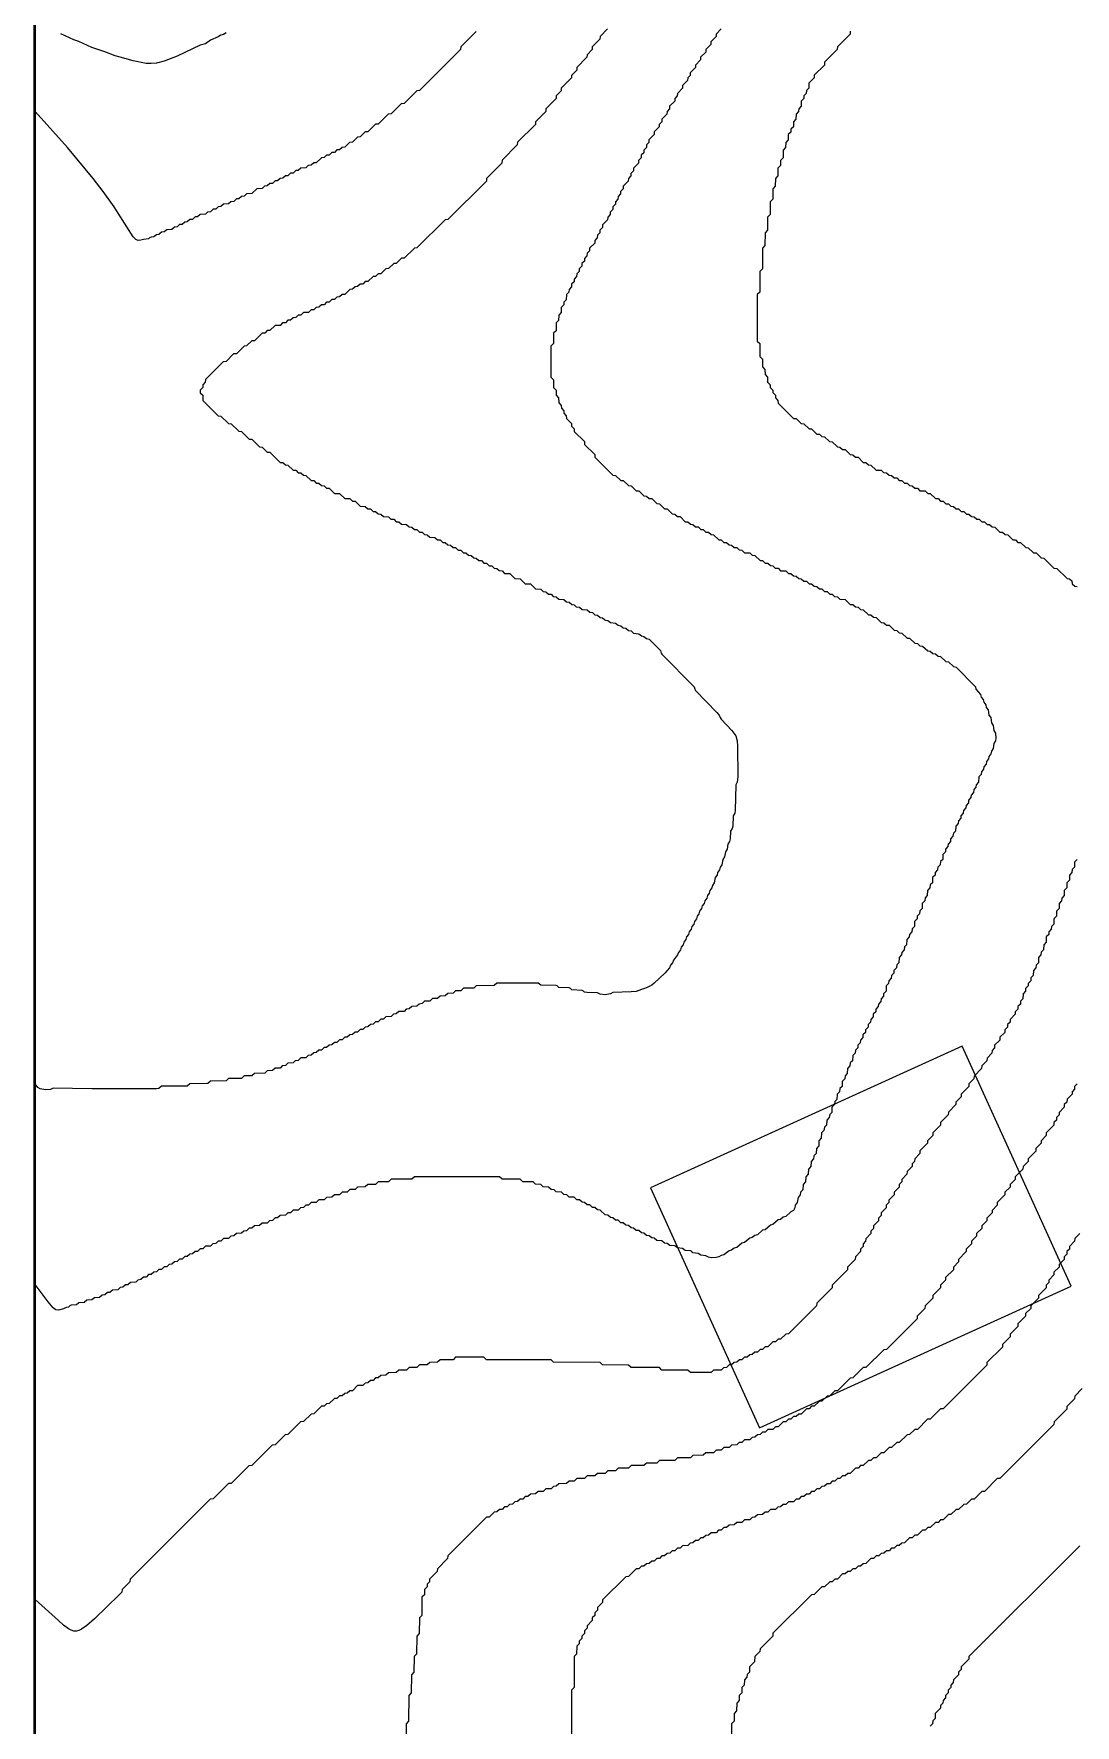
# Model space of a CAD drawing. Header units: millimetres. Extents: x 0 to 1200, y 0 to 1080.
# Drawn here: x 0 to 201.8, y 390.5 to 718.3 of the extents above; entities that cross this region are included whole.
import ezdxf

# ---------------------------------------------------------------- set-up
doc = ezdxf.new("R2010")
doc.units = ezdxf.units.MM
for name, color, linetype in [('BLDG_BOX_RASTER', 1, 'Continuous'), ('BLDG_FOOTPRINT_RASTER', 12, 'Continuous'), ('CONTOUR_44', 5, 'Continuous'), ('CONTOUR_45', 5, 'Continuous'), ('CONTOUR_46', 150, 'Continuous'), ('CONTOUR_47', 150, 'Continuous'), ('CONTOUR_48', 130, 'Continuous'), ('CONTOUR_49', 90, 'Continuous'), ('CONTOUR_50', 90, 'Continuous'), ('CONTOUR_51', 3, 'Continuous'), ('CONTOUR_52', 60, 'Continuous'), ('CONTOUR_53', 50, 'Continuous'), ('CONTOUR_54', 40, 'Continuous'), ('CONTOUR_55', 40, 'Continuous'), ('MODEL_BOUNDARY', 7, 'Continuous')]:
    doc.layers.add(name, color=color, linetype=linetype)

msp = doc.modelspace()

# ---------------------------------------------------------------- linework, layer by layer
at = {"layer": 'BLDG_BOX_RASTER'}
msp.add_polyline3d([(179.91, 522.1, 101.55), (119.5, 494.64, 99.78), (140.67, 448.07, 103.87), (201.08, 475.53, 106.49), (179.91, 522.1, 101.55)], close=True, dxfattribs=at)
at = {"layer": 'BLDG_FOOTPRINT_RASTER'}
msp.add_polyline3d([(140.67, 448.07, 103.87), (201.08, 475.53, 106.49), (179.91, 522.1, 101.55), (119.5, 494.64, 99.78), (140.67, 448.07, 103.87)], close=True, dxfattribs=at)
at = {"layer": 'CONTOUR_44'}
msp.add_polyline3d([(0.25, 0.25, 88), (1199.75, 0.25, 88), (1199.75, 1079.75, 88), (0.25, 1079.75, 88), (0.25, 0.25, 88)], close=True, dxfattribs=at)
at = {"layer": 'CONTOUR_45'}
msp.add_polyline3d([(0.25, 0.25, 90), (1199.75, 0.25, 90), (1199.75, 1079.75, 90), (0.25, 1079.75, 90), (0.25, 0.25, 90)], close=True, dxfattribs=at)
at = {"layer": 'CONTOUR_46'}
msp.add_polyline3d([(0.25, 915.77, 92), (0.25, 0.25, 92), (0.25, 0.25, 92), (1199.75, 0.25, 92)], dxfattribs=at)
at = {"layer": 'CONTOUR_47'}
for points in [[(0.25, 720.72, 94), (0.25, 0.25, 94), (0.25, 0.25, 94), (1199.75, 0.25, 94)], [(37.25, 718.5, 94), (36.75, 718.19, 94), (36.25, 718.03, 94), (35.75, 717.72, 94), (34.25, 717.06, 94), (33.25, 716.38, 94), (32.25, 716.09, 94), (27.75, 713.99, 94), (25.25, 713, 94), (23.75, 712.63, 94), (22.75, 712.55, 94), (21.75, 712.57, 94), (19.25, 713.03, 94), (16.75, 713.78, 94), (15.75, 714, 94), (13.75, 714.78, 94), (11.25, 715.63, 94), (8.75, 716.78, 94), (7.75, 717.13, 94), (5.25, 718.31, 94)]]:
    msp.add_polyline3d(points, dxfattribs=at)
at = {"layer": 'CONTOUR_48'}
msp.add_polyline3d([(85.71, 718.75, 96), (82.75, 715.78, 96), (82.71, 715.25, 96), (74.75, 707.3, 96), (74.21, 707.25, 96), (71.75, 704.8, 96), (71.21, 704.75, 96), (69.25, 702.8, 96), (68.71, 702.75, 96), (66.75, 700.8, 96), (66.25, 700.78, 96), (64.75, 699.31, 96), (64.25, 699.28, 96), (63.25, 698.31, 96), (62.75, 698.28, 96), (61.75, 697.31, 96), (61.2, 697.25, 96), (60.25, 696.31, 96), (59.75, 696.29, 96), (59.25, 695.8, 96), (58.75, 695.78, 96), (58.25, 695.3, 96), (57.75, 695.28, 96), (57.25, 694.8, 96), (56.75, 694.78, 96), (56.25, 694.3, 96), (55.75, 694.28, 96), (54.75, 693.31, 96), (54.25, 693.29, 96), (53.75, 692.81, 96), (53.19, 692.75, 96), (52.75, 692.31, 96), (51.75, 692.28, 96), (51.25, 691.8, 96), (50.75, 691.78, 96), (50.25, 691.3, 96), (49.75, 691.28, 96), (49.25, 690.8, 96), (48.75, 690.78, 96), (48.25, 690.3, 96), (47.75, 690.28, 96), (47.25, 689.8, 96), (46.75, 689.78, 96), (46.25, 689.31, 96), (45.75, 689.28, 96), (45.25, 688.81, 96), (44.69, 688.75, 96), (44.25, 688.31, 96), (43.25, 688.28, 96), (42.25, 687.32, 96), (41.25, 687.28, 96), (40.75, 686.81, 96), (40.25, 686.79, 96), (39.75, 686.31, 96), (39.25, 686.29, 96), (38.75, 685.81, 96), (38.18, 685.75, 96), (37.75, 685.32, 96), (36.75, 685.29, 96), (36.25, 684.81, 96), (35.75, 684.79, 96), (35.25, 684.32, 96), (34.75, 684.29, 96), (34.25, 683.82, 96), (33.67, 683.75, 96), (33.25, 683.33, 96), (32.25, 683.29, 96), (31.75, 682.83, 96), (31.25, 682.8, 96), (30.75, 682.33, 96), (30.25, 682.3, 96), (29.75, 681.84, 96), (29.25, 681.81, 96), (28.75, 681.35, 96), (28.25, 681.31, 96), (27.75, 680.86, 96), (27.25, 680.82, 96), (26.75, 680.38, 96), (25.75, 680.32, 96), (25.25, 679.89, 96), (24.75, 679.84, 96), (24.25, 679.42, 96), (23.75, 679.36, 96), (23.25, 678.97, 96), (22.75, 678.9, 96), (22.44, 678.75, 96), (22.25, 678.56, 96), (21.25, 678.46, 96), (20.75, 678.29, 96), (20.25, 678.26, 96), (19.75, 678.42, 96), (19.25, 678.93, 96), (15.56, 684.75, 96), (13.44, 687.75, 96), (11.53, 690.25, 96), (6.55, 696.25, 96), (0.25, 703.27, 96), (0.25, 0.25, 96)], dxfattribs=at)
at = {"layer": 'CONTOUR_49'}
msp.add_polyline3d([(111.22, 719.25, 98), (109.75, 717.77, 98), (109.72, 717.25, 98), (108.23, 715.75, 98), (108.22, 715.25, 98), (107.23, 714.25, 98), (107.21, 713.75, 98), (105.25, 711.78, 98), (105.22, 711.25, 98), (104.23, 710.25, 98), (104.21, 709.75, 98), (102.23, 707.75, 98), (102.22, 707.25, 98), (101.23, 706.25, 98), (101.21, 705.75, 98), (99.25, 703.78, 98), (99.21, 703.25, 98), (97.23, 701.25, 98), (97.21, 700.75, 98), (93.75, 697.28, 98), (93.71, 696.75, 98), (90.75, 693.78, 98), (90.71, 693.25, 98), (87.75, 690.28, 98), (87.71, 689.75, 98), (80.25, 682.29, 98), (79.72, 682.25, 98), (74.25, 676.8, 98), (73.75, 676.78, 98), (71.75, 674.8, 98), (71.25, 674.78, 98), (70.25, 673.8, 98), (69.75, 673.78, 98), (68.75, 672.8, 98), (68.21, 672.75, 98), (67.25, 671.8, 98), (66.75, 671.78, 98), (66.25, 671.29, 98), (65.75, 671.28, 98), (64.75, 670.3, 98), (64.25, 670.28, 98), (63.75, 669.79, 98), (63.25, 669.78, 98), (62.75, 669.29, 98), (62.25, 669.28, 98), (61.75, 668.79, 98), (61.25, 668.77, 98), (60.25, 667.8, 98), (59.75, 667.78, 98), (59.25, 667.29, 98), (58.75, 667.28, 98), (58.25, 666.79, 98), (57.75, 666.78, 98), (57.25, 666.29, 98), (56.75, 666.28, 98), (56.25, 665.79, 98), (55.75, 665.78, 98), (55.25, 665.29, 98), (54.75, 665.28, 98), (54.25, 664.79, 98), (53.75, 664.78, 98), (53.25, 664.29, 98), (52.25, 664.27, 98), (51.75, 663.79, 98), (51.25, 663.77, 98), (50.75, 663.29, 98), (50.25, 663.27, 98), (49.75, 662.79, 98), (49.25, 662.77, 98), (48.75, 662.29, 98), (48.21, 662.25, 98), (47.75, 661.79, 98), (46.75, 661.77, 98), (45.75, 660.79, 98), (45.25, 660.77, 98), (44.75, 660.28, 98), (44.25, 660.27, 98), (42.75, 658.79, 98), (42.25, 658.77, 98), (41.25, 657.79, 98), (40.75, 657.77, 98), (39.25, 656.29, 98), (38.72, 656.25, 98), (37.25, 654.79, 98), (36.73, 654.75, 98), (33.25, 651.27, 98), (33.23, 650.75, 98), (32.74, 650.25, 98), (32.73, 649.75, 98), (32.24, 649.25, 98), (32.25, 648.73, 98), (32.73, 648.25, 98), (32.75, 647.23, 98), (35.75, 644.23, 98), (36.25, 644.21, 98), (37.72, 642.75, 98), (38.25, 642.71, 98), (39.72, 641.25, 98), (40.25, 641.21, 98), (41.72, 639.75, 98), (42.25, 639.71, 98), (43.75, 638.23, 98), (44.25, 638.21, 98), (45.25, 637.23, 98), (45.75, 637.21, 98), (47.75, 635.23, 98), (48.25, 635.21, 98), (48.75, 634.73, 98), (49.25, 634.71, 98), (50.25, 633.73, 98), (50.75, 633.71, 98), (51.25, 633.23, 98), (51.75, 633.21, 98), (52.25, 632.73, 98), (52.75, 632.71, 98), (53.75, 631.73, 98), (54.25, 631.71, 98), (54.75, 631.23, 98), (55.25, 631.21, 98), (55.75, 630.73, 98), (56.25, 630.71, 98), (56.75, 630.22, 98), (57.25, 630.21, 98), (58.25, 629.23, 98), (59.25, 629.2, 98), (60.25, 628.23, 98), (61.25, 628.21, 98), (61.75, 627.72, 98), (62.25, 627.71, 98), (63.25, 626.73, 98), (64.25, 626.71, 98), (64.71, 626.25, 98), (65.25, 626.21, 98), (65.75, 625.72, 98), (66.25, 625.71, 98), (66.75, 625.23, 98), (67.25, 625.21, 98), (67.75, 624.73, 98), (68.75, 624.7, 98), (69.2, 624.25, 98), (69.75, 624.21, 98), (70.25, 623.72, 98), (70.75, 623.71, 98), (71.25, 623.23, 98), (72.25, 623.2, 98), (72.75, 622.72, 98), (73.25, 622.7, 98), (73.75, 622.22, 98), (74.25, 622.2, 98), (74.75, 621.72, 98), (75.25, 621.7, 98), (75.7, 621.25, 98), (76.25, 621.2, 98), (76.75, 620.72, 98), (77.75, 620.7, 98), (78.25, 620.22, 98), (78.75, 620.2, 98), (79.25, 619.72, 98), (79.75, 619.7, 98), (80.25, 619.22, 98), (80.75, 619.2, 98), (81.25, 618.72, 98), (81.75, 618.7, 98), (82.25, 618.22, 98), (82.75, 618.2, 98), (83.25, 617.72, 98), (83.75, 617.7, 98), (84.25, 617.22, 98), (84.75, 617.19, 98), (85.25, 616.71, 98), (85.75, 616.69, 98), (86.25, 616.21, 98), (86.75, 616.19, 98), (87.25, 615.71, 98), (87.75, 615.69, 98), (88.25, 615.21, 98), (88.75, 615.19, 98), (89.25, 614.71, 98), (89.75, 614.69, 98), (90.19, 614.25, 98), (90.75, 614.19, 98), (91.25, 613.71, 98), (92.25, 613.67, 98), (93.25, 612.71, 98), (94.25, 612.66, 98), (95.25, 611.71, 98), (96.25, 611.66, 98), (97.25, 610.71, 98), (98.25, 610.66, 98), (98.75, 610.2, 98), (99.25, 610.16, 98), (99.75, 609.7, 98), (100.25, 609.66, 98), (100.66, 609.25, 98), (101.25, 609.16, 98), (101.75, 608.7, 98), (102.75, 608.64, 98), (103.25, 608.18, 98), (103.75, 608.14, 98), (104.25, 607.68, 98), (104.75, 607.64, 98), (105.14, 607.25, 98), (105.75, 607.14, 98), (106.25, 606.69, 98), (107.25, 606.62, 98), (107.75, 606.17, 98), (108.25, 606.12, 98), (108.75, 605.67, 98), (109.25, 605.62, 98), (109.75, 605.17, 98), (110.25, 605.11, 98), (110.61, 604.75, 98), (110.75, 604.67, 98), (111.25, 604.61, 98), (111.75, 604.17, 98), (112.75, 604.08, 98), (113.25, 603.65, 98), (113.75, 603.58, 98), (114.25, 603.14, 98), (114.75, 603.08, 98), (115.25, 602.64, 98), (115.75, 602.57, 98), (116.25, 602.14, 98), (117.25, 602.02, 98), (117.75, 601.61, 98), (118.25, 601.51, 98), (118.75, 601.09, 98), (119.25, 600.97, 98), (121.49, 598.75, 98), (121.61, 598.25, 98), (121.75, 598.07, 98), (127.96, 591.75, 98), (128.09, 591.25, 98), (128.25, 591.04, 98), (132.41, 586.75, 98), (132.85, 586.25, 98), (133.02, 585.75, 98), (133.25, 585.44, 98), (135.27, 583.25, 98), (136.05, 582.25, 98), (136.32, 581.25, 98), (136.4, 580.25, 98), (136.47, 574.25, 98), (136.32, 573.25, 98), (136.06, 572.75, 98), (135.95, 567.75, 98), (135.84, 567.25, 98), (135.56, 566.75, 98), (135.46, 564.75, 98), (135.35, 564.25, 98), (135.06, 563.75, 98), (134.96, 562.25, 98), (134.84, 561.75, 98), (134.54, 561.25, 98), (134.36, 560.25, 98), (134.05, 559.75, 98), (133.87, 558.75, 98), (133.55, 558.25, 98), (133.36, 557.25, 98), (133.03, 556.75, 98), (132.9, 556.25, 98), (132.54, 555.75, 98), (132.42, 555.25, 98), (132.06, 554.75, 98), (131.88, 553.75, 98), (131.53, 553.25, 98), (131.4, 552.75, 98), (131.04, 552.25, 98), (130.91, 551.75, 98), (130.54, 551.25, 98), (130.41, 550.75, 98), (130.04, 550.25, 98), (129.92, 549.75, 98), (129.54, 549.25, 98), (129.41, 548.75, 98), (129.04, 548.25, 98), (128.91, 547.75, 98), (128.54, 547.25, 98), (128.41, 546.75, 98), (128.04, 546.25, 98), (127.9, 545.75, 98), (127.53, 545.25, 98), (127.39, 544.75, 98), (127.03, 544.25, 98), (126.88, 543.75, 98), (126.52, 543.25, 98), (126.37, 542.75, 98), (126.01, 542.25, 98), (125.85, 541.75, 98), (125.49, 541.25, 98), (125.33, 540.75, 98), (124.97, 540.25, 98), (124.77, 539.75, 98), (123.97, 538.75, 98), (123.78, 538.25, 98), (123.42, 537.75, 98), (123.19, 537.25, 98), (122.27, 536.25, 98), (120.25, 534.31, 98), (119.75, 533.9, 98), (118.75, 533.37, 98), (117.75, 533.08, 98), (116.75, 532.69, 98), (115.75, 532.58, 98), (112.25, 532.45, 98), (111.75, 532.19, 98), (110.75, 532.05, 98), (109.75, 532.17, 98), (109.25, 532.43, 98), (107.25, 532.48, 98), (106.75, 532.56, 98), (106.56, 532.75, 98), (106.25, 532.89, 98), (104.25, 533, 98), (104, 533.25, 98), (103.75, 533.36, 98), (101.75, 533.45, 98), (101.45, 533.75, 98), (101.25, 533.84, 98), (98.25, 533.91, 98), (97.75, 534.32, 98), (89.75, 534.3, 98), (89.25, 533.85, 98), (85.75, 533.79, 98), (85.25, 533.34, 98), (83.25, 533.29, 98), (82.75, 532.83, 98), (81.75, 532.79, 98), (81.25, 532.33, 98), (80.25, 532.29, 98), (79.75, 531.83, 98), (78.75, 531.79, 98), (78.25, 531.33, 98), (77.25, 531.29, 98), (76.75, 530.82, 98), (75.75, 530.79, 98), (75.25, 530.32, 98), (74.67, 530.25, 98), (74.25, 529.83, 98), (73.25, 529.79, 98), (72.75, 529.32, 98), (72.18, 529.25, 98), (71.75, 528.82, 98), (70.75, 528.79, 98), (70.25, 528.32, 98), (69.68, 528.25, 98), (69.25, 527.82, 98), (68.25, 527.79, 98), (67.75, 527.31, 98), (67.25, 527.29, 98), (66.75, 526.81, 98), (66.25, 526.79, 98), (65.75, 526.32, 98), (65.25, 526.29, 98), (64.75, 525.82, 98), (64.25, 525.79, 98), (63.75, 525.32, 98), (63.25, 525.29, 98), (62.75, 524.82, 98), (62.25, 524.79, 98), (61.75, 524.32, 98), (61.25, 524.29, 98), (60.75, 523.82, 98), (60.25, 523.79, 98), (59.75, 523.32, 98), (59.25, 523.29, 98), (58.75, 522.82, 98), (58.25, 522.79, 98), (57.75, 522.32, 98), (57.25, 522.29, 98), (56.75, 521.82, 98), (56.25, 521.8, 98), (55.75, 521.32, 98), (55.25, 521.3, 98), (54.75, 520.83, 98), (54.25, 520.8, 98), (53.75, 520.33, 98), (53.16, 520.25, 98), (52.75, 519.84, 98), (51.75, 519.79, 98), (51.25, 519.33, 98), (50.66, 519.25, 98), (50.25, 518.84, 98), (49.25, 518.79, 98), (48.75, 518.33, 98), (48.16, 518.25, 98), (47.75, 517.84, 98), (46.75, 517.8, 98), (46.25, 517.34, 98), (45.25, 517.3, 98), (44.75, 516.85, 98), (42.75, 516.79, 98), (42.25, 516.34, 98), (40.75, 516.3, 98), (40.25, 515.84, 98), (37.75, 515.79, 98), (37.25, 515.34, 98), (34.25, 515.29, 98), (33.75, 514.84, 98), (30.25, 514.79, 98), (29.75, 514.35, 98), (24.75, 514.3, 98), (24.25, 513.85, 98), (23.75, 513.83, 98), (11.25, 513.83, 98), (3.75, 513.92, 98), (3.25, 513.7, 98), (2.25, 513.64, 98), (1.25, 513.82, 98), (0.75, 514.07, 98), (0.25, 514.78, 98), (0.25, 0.25, 98)], dxfattribs=at)
at = {"layer": 'CONTOUR_50'}
msp.add_polyline3d([(133.22, 719.25, 100), (132.23, 718.25, 100), (132.22, 717.75, 100), (131.23, 716.75, 100), (131.22, 716.25, 100), (130.25, 715.27, 100), (130.22, 714.75, 100), (129.23, 713.75, 100), (129.22, 713.25, 100), (128.23, 712.25, 100), (128.22, 711.75, 100), (127.23, 710.75, 100), (127.22, 710.25, 100), (126.73, 709.75, 100), (126.72, 709.25, 100), (125.75, 708.28, 100), (125.72, 707.75, 100), (124.73, 706.75, 100), (124.72, 706.25, 100), (124.23, 705.75, 100), (124.22, 705.25, 100), (123.23, 704.25, 100), (123.22, 703.75, 100), (122.73, 703.25, 100), (122.72, 702.75, 100), (121.73, 701.75, 100), (121.72, 701.25, 100), (121.23, 700.75, 100), (121.22, 700.25, 100), (120.25, 699.28, 100), (120.22, 698.75, 100), (119.23, 697.75, 100), (119.22, 697.25, 100), (118.73, 696.75, 100), (118.72, 696.25, 100), (118.23, 695.75, 100), (118.22, 695.25, 100), (117.73, 694.75, 100), (117.72, 694.25, 100), (117.23, 693.75, 100), (117.21, 693.25, 100), (116.23, 692.25, 100), (116.22, 691.75, 100), (115.73, 691.25, 100), (115.72, 690.75, 100), (115.23, 690.25, 100), (115.21, 689.75, 100), (114.23, 688.75, 100), (114.22, 688.25, 100), (113.73, 687.75, 100), (113.72, 687.25, 100), (113.23, 686.75, 100), (113.22, 686.25, 100), (112.73, 685.75, 100), (112.71, 685.25, 100), (112.23, 684.75, 100), (112.21, 684.25, 100), (111.73, 683.75, 100), (111.71, 683.25, 100), (111.23, 682.75, 100), (111.21, 682.25, 100), (110.23, 681.25, 100), (110.21, 680.75, 100), (109.73, 680.25, 100), (109.71, 679.75, 100), (109.23, 679.25, 100), (109.21, 678.75, 100), (108.73, 678.25, 100), (108.71, 677.75, 100), (107.73, 676.75, 100), (107.71, 676.25, 100), (107.23, 675.75, 100), (107.21, 675.25, 100), (106.73, 674.75, 100), (106.71, 674.25, 100), (106.23, 673.75, 100), (106.21, 673.25, 100), (105.73, 672.75, 100), (105.71, 672.25, 100), (105.23, 671.75, 100), (105.21, 671.25, 100), (104.73, 670.75, 100), (104.71, 670.25, 100), (104.23, 669.75, 100), (104.21, 669.25, 100), (103.73, 668.75, 100), (103.71, 668.25, 100), (103.23, 667.75, 100), (103.21, 666.75, 100), (102.75, 666.29, 100), (102.71, 665.75, 100), (102.23, 665.25, 100), (102.21, 664.25, 100), (101.73, 663.75, 100), (101.71, 662.75, 100), (101.23, 662.25, 100), (101.21, 660.75, 100), (100.73, 660.25, 100), (100.71, 658.25, 100), (100.23, 657.75, 100), (100.23, 651.75, 100), (100.71, 651.25, 100), (100.73, 649.75, 100), (101.21, 649.25, 100), (101.23, 648.25, 100), (101.71, 647.75, 100), (101.73, 646.75, 100), (102.21, 646.25, 100), (102.25, 645.71, 100), (102.71, 645.25, 100), (102.73, 644.75, 100), (103.21, 644.25, 100), (103.23, 643.75, 100), (104.21, 642.75, 100), (104.23, 642.25, 100), (104.71, 641.75, 100), (104.75, 641.22, 100), (106.71, 639.25, 100), (106.75, 638.72, 100), (108.71, 636.75, 100), (108.75, 636.22, 100), (112.22, 632.75, 100), (112.75, 632.71, 100), (113.75, 631.73, 100), (114.25, 631.71, 100), (115.25, 630.73, 100), (115.75, 630.71, 100), (116.75, 629.73, 100), (117.25, 629.71, 100), (118.25, 628.73, 100), (118.75, 628.71, 100), (119.25, 628.23, 100), (119.75, 628.21, 100), (120.72, 627.25, 100), (121.25, 627.21, 100), (122.25, 626.23, 100), (122.75, 626.21, 100), (123.75, 625.23, 100), (124.25, 625.21, 100), (124.75, 624.73, 100), (125.25, 624.71, 100), (126.25, 623.73, 100), (126.75, 623.71, 100), (127.25, 623.23, 100), (127.75, 623.21, 100), (128.25, 622.73, 100), (128.75, 622.71, 100), (129.25, 622.23, 100), (129.75, 622.21, 100), (130.25, 621.72, 100), (130.75, 621.71, 100), (131.25, 621.22, 100), (131.75, 621.21, 100), (132.75, 620.23, 100), (133.25, 620.21, 100), (133.75, 619.73, 100), (134.25, 619.71, 100), (134.75, 619.22, 100), (135.25, 619.21, 100), (135.75, 618.72, 100), (136.25, 618.71, 100), (136.71, 618.25, 100), (137.25, 618.21, 100), (137.75, 617.73, 100), (138.75, 617.7, 100), (139.25, 617.22, 100), (139.75, 617.2, 100), (140.75, 616.22, 100), (141.25, 616.21, 100), (141.75, 615.72, 100), (142.25, 615.7, 100), (142.75, 615.22, 100), (143.25, 615.2, 100), (143.7, 614.75, 100), (144.25, 614.7, 100), (144.75, 614.22, 100), (145.75, 614.19, 100), (146.25, 613.72, 100), (146.75, 613.7, 100), (147.25, 613.22, 100), (147.75, 613.2, 100), (148.25, 612.72, 100), (148.75, 612.69, 100), (149.25, 612.22, 100), (149.75, 612.19, 100), (150.25, 611.71, 100), (150.75, 611.69, 100), (151.25, 611.21, 100), (151.75, 611.19, 100), (152.25, 610.71, 100), (152.75, 610.69, 100), (153.25, 610.21, 100), (153.75, 610.19, 100), (154.25, 609.71, 100), (154.75, 609.69, 100), (155.19, 609.25, 100), (155.75, 609.19, 100), (156.25, 608.71, 100), (157.25, 608.66, 100), (158.25, 607.71, 100), (158.75, 607.68, 100), (159.25, 607.2, 100), (159.75, 607.17, 100), (160.25, 606.7, 100), (160.75, 606.67, 100), (161.75, 605.7, 100), (162.25, 605.67, 100), (162.75, 605.2, 100), (163.25, 605.16, 100), (164.25, 604.2, 100), (164.75, 604.16, 100), (165.25, 603.69, 100), (165.75, 603.65, 100), (166.75, 602.69, 100), (167.25, 602.66, 100), (167.75, 602.19, 100), (168.25, 602.14, 100), (169.25, 601.19, 100), (169.75, 601.14, 100), (170.75, 600.19, 100), (171.25, 600.14, 100), (171.75, 599.68, 100), (172.25, 599.62, 100), (173.25, 598.68, 100), (173.75, 598.62, 100), (174.25, 598.17, 100), (174.75, 598.11, 100), (175.25, 597.65, 100), (175.75, 597.59, 100), (176.75, 596.65, 100), (177.25, 596.57, 100), (178.25, 595.64, 100), (178.75, 595.54, 100), (182.5, 591.75, 100), (182.61, 591.25, 100), (183.49, 590.25, 100), (183.6, 589.75, 100), (184.01, 589.25, 100), (184.1, 588.75, 100), (184.5, 588.25, 100), (184.59, 587.75, 100), (184.98, 587.25, 100), (185.11, 586.25, 100), (185.48, 585.75, 100), (185.6, 584.75, 100), (185.96, 584.25, 100), (186.08, 583.25, 100), (186.38, 582.75, 100), (186.47, 581.75, 100), (186.38, 581.25, 100), (186.08, 580.75, 100), (185.95, 579.75, 100), (185.59, 579.25, 100), (185.51, 578.75, 100), (185.11, 578.25, 100), (185.04, 577.75, 100), (184.63, 577.25, 100), (184.56, 576.75, 100), (184.14, 576.25, 100), (184.08, 575.75, 100), (183.65, 575.25, 100), (183.6, 574.75, 100), (183.17, 574.25, 100), (183.09, 573.25, 100), (182.66, 572.75, 100), (182.6, 572.25, 100), (182.25, 571.9, 100), (182.16, 571.75, 100), (182.11, 571.25, 100), (181.67, 570.75, 100), (181.62, 570.25, 100), (181.17, 569.75, 100), (181.13, 569.25, 100), (180.68, 568.75, 100), (180.63, 568.25, 100), (180.18, 567.75, 100), (180.14, 567.25, 100), (179.68, 566.75, 100), (179.65, 566.25, 100), (179.19, 565.75, 100), (179.15, 565.25, 100), (178.7, 564.75, 100), (178.64, 563.75, 100), (178.25, 563.36, 100), (178.15, 562.75, 100), (177.69, 562.25, 100), (177.66, 561.75, 100), (177.19, 561.25, 100), (177.16, 560.75, 100), (176.7, 560.25, 100), (176.67, 559.75, 100), (176.2, 559.25, 100), (176.16, 558.25, 100), (175.75, 557.84, 100), (175.66, 557.25, 100), (175.2, 556.75, 100), (175.17, 556.25, 100), (174.7, 555.75, 100), (174.67, 555.25, 100), (174.21, 554.75, 100), (174.16, 553.75, 100), (173.75, 553.34, 100), (173.67, 552.75, 100), (173.21, 552.25, 100), (173.17, 551.25, 100), (172.75, 550.83, 100), (172.67, 550.25, 100), (172.21, 549.75, 100), (172.17, 548.75, 100), (171.75, 548.33, 100), (171.67, 547.75, 100), (171.2, 547.25, 100), (171.18, 546.75, 100), (170.71, 546.25, 100), (170.67, 545.25, 100), (170.25, 544.83, 100), (170.18, 544.25, 100), (169.71, 543.75, 100), (169.68, 543.25, 100), (169.21, 542.75, 100), (169.17, 541.75, 100), (168.75, 541.33, 100), (168.68, 540.75, 100), (168.21, 540.25, 100), (168.18, 539.75, 100), (167.71, 539.25, 100), (167.67, 538.25, 100), (167.25, 537.83, 100), (167.18, 537.25, 100), (166.7, 536.75, 100), (166.68, 536.25, 100), (166.21, 535.75, 100), (166.18, 535.25, 100), (165.71, 534.75, 100), (165.68, 534.25, 100), (165.21, 533.75, 100), (165.17, 532.75, 100), (164.7, 532.25, 100), (164.67, 531.75, 100), (164.2, 531.25, 100), (164.18, 530.75, 100), (163.7, 530.25, 100), (163.68, 529.75, 100), (163.2, 529.25, 100), (163.18, 528.75, 100), (162.7, 528.25, 100), (162.68, 527.75, 100), (162.2, 527.25, 100), (162.18, 526.75, 100), (161.7, 526.25, 100), (161.68, 525.75, 100), (161.2, 525.25, 100), (161.18, 524.75, 100), (160.7, 524.25, 100), (160.68, 523.75, 100), (160.2, 523.25, 100), (160.18, 522.75, 100), (159.7, 522.25, 100), (159.68, 521.75, 100), (159.25, 521.32, 100), (159.18, 520.75, 100), (158.71, 520.25, 100), (158.67, 519.25, 100), (158.25, 518.83, 100), (158.17, 518.25, 100), (157.71, 517.75, 100), (157.66, 516.75, 100), (157.25, 516.34, 100), (157.17, 515.75, 100), (156.7, 515.25, 100), (156.66, 514.25, 100), (156.25, 513.84, 100), (156.16, 513.25, 100), (155.7, 512.75, 100), (155.65, 511.75, 100), (155.25, 511.35, 100), (155.16, 510.75, 100), (154.7, 510.25, 100), (154.64, 509.25, 100), (154.25, 508.86, 100), (154.15, 508.25, 100), (153.69, 507.75, 100), (153.64, 506.75, 100), (153.25, 506.36, 100), (153.15, 505.75, 100), (152.69, 505.25, 100), (152.63, 504.25, 100), (152.18, 503.75, 100), (152.12, 502.75, 100), (151.68, 502.25, 100), (151.61, 501.25, 100), (151.25, 500.89, 100), (151.17, 500.75, 100), (151.12, 500.25, 100), (150.67, 499.75, 100), (150.6, 498.75, 100), (150.17, 498.25, 100), (150.08, 497.25, 100), (149.66, 496.75, 100), (149.56, 495.75, 100), (149.14, 495.25, 100), (149.03, 494.25, 100), (148.62, 493.75, 100), (148.54, 493.25, 100), (148.12, 492.75, 100), (147.97, 491.75, 100), (147.58, 491.25, 100), (147.49, 490.75, 100), (147.27, 490.25, 100), (146.75, 489.98, 100), (145.75, 489.05, 100), (145.25, 488.92, 100), (144.75, 488.5, 100), (144.25, 488.39, 100), (143.25, 487.49, 100), (142.75, 487.39, 100), (141.75, 486.49, 100), (141.25, 486.39, 100), (140.25, 485.5, 100), (139.75, 485.4, 100), (139.25, 484.98, 100), (138.75, 484.89, 100), (137.75, 484.01, 100), (137.25, 483.9, 100), (136.25, 483.04, 100), (135.75, 482.93, 100), (135.25, 482.54, 100), (134.75, 482.43, 100), (133.75, 481.64, 100), (133.25, 481.5, 100), (132.75, 481.22, 100), (132.25, 481.09, 100), (131.25, 481.07, 100), (130.75, 481.17, 100), (130.25, 481.44, 100), (129.25, 481.57, 100), (128.75, 481.9, 100), (127.75, 482.02, 100), (127.52, 482.25, 100), (127.25, 482.38, 100), (126.25, 482.48, 100), (125.75, 482.87, 100), (124.75, 482.97, 100), (124.25, 483.36, 100), (123.25, 483.46, 100), (122.75, 483.86, 100), (122.25, 483.92, 100), (121.75, 484.34, 100), (120.75, 484.43, 100), (120.25, 484.85, 100), (119.75, 484.91, 100), (119.25, 485.34, 100), (118.75, 485.4, 100), (118.25, 485.84, 100), (117.75, 485.89, 100), (117.25, 486.33, 100), (116.75, 486.38, 100), (116.25, 486.83, 100), (115.75, 486.87, 100), (115.25, 487.32, 100), (114.75, 487.37, 100), (114.25, 487.82, 100), (113.75, 487.86, 100), (113.25, 488.32, 100), (112.75, 488.36, 100), (112.25, 488.82, 100), (111.75, 488.86, 100), (111.25, 489.32, 100), (110.75, 489.36, 100), (109.75, 490.3, 100), (109.25, 490.34, 100), (108.75, 490.8, 100), (108.25, 490.83, 100), (107.75, 491.3, 100), (107.25, 491.33, 100), (106.75, 491.8, 100), (106.25, 491.83, 100), (105.75, 492.29, 100), (105.25, 492.32, 100), (104.75, 492.79, 100), (103.75, 492.83, 100), (103.33, 493.25, 100), (102.75, 493.32, 100), (102.25, 493.79, 100), (101.25, 493.82, 100), (100.82, 494.25, 100), (100.25, 494.31, 100), (99.75, 494.78, 100), (98.75, 494.81, 100), (98.25, 495.28, 100), (97.25, 495.31, 100), (96.75, 495.78, 100), (94.75, 495.81, 100), (94.25, 496.28, 100), (90.75, 496.31, 100), (90.25, 496.78, 100), (73.75, 496.77, 100), (73.25, 496.3, 100), (69.25, 496.27, 100), (68.75, 495.79, 100), (66.75, 495.77, 100), (66.25, 495.29, 100), (64.75, 495.27, 100), (64.25, 494.79, 100), (62.75, 494.77, 100), (62.25, 494.29, 100), (61.25, 494.27, 100), (60.75, 493.79, 100), (59.75, 493.77, 100), (59.25, 493.29, 100), (58.25, 493.27, 100), (57.75, 492.79, 100), (56.75, 492.77, 100), (56.25, 492.29, 100), (55.25, 492.27, 100), (54.75, 491.79, 100), (53.75, 491.77, 100), (53.25, 491.29, 100), (52.75, 491.28, 100), (52.25, 490.79, 100), (51.7, 490.75, 100), (51.25, 490.3, 100), (50.25, 490.28, 100), (49.75, 489.79, 100), (49.2, 489.75, 100), (48.75, 489.3, 100), (47.75, 489.28, 100), (47.25, 488.8, 100), (46.75, 488.78, 100), (46.25, 488.3, 100), (45.7, 488.25, 100), (45.25, 487.8, 100), (44.25, 487.78, 100), (43.75, 487.3, 100), (42.75, 487.28, 100), (42.25, 486.8, 100), (41.75, 486.78, 100), (41.25, 486.3, 100), (40.69, 486.25, 100), (40.25, 485.81, 100), (39.25, 485.78, 100), (38.75, 485.3, 100), (38.19, 485.25, 100), (37.75, 484.81, 100), (36.75, 484.78, 100), (36.25, 484.3, 100), (35.75, 484.28, 100), (35.25, 483.8, 100), (34.69, 483.75, 100), (34.25, 483.31, 100), (33.25, 483.28, 100), (32.75, 482.8, 100), (32.25, 482.78, 100), (31.75, 482.31, 100), (31.25, 482.29, 100), (30.75, 481.81, 100), (30.25, 481.79, 100), (29.75, 481.31, 100), (29.25, 481.29, 100), (28.75, 480.81, 100), (28.25, 480.79, 100), (27.75, 480.31, 100), (27.25, 480.29, 100), (26.75, 479.82, 100), (26.25, 479.79, 100), (25.75, 479.32, 100), (25.25, 479.29, 100), (24.75, 478.82, 100), (24.25, 478.79, 100), (23.75, 478.32, 100), (23.25, 478.3, 100), (22.75, 477.83, 100), (22.25, 477.8, 100), (21.75, 477.33, 100), (21.25, 477.3, 100), (20.75, 476.84, 100), (20.16, 476.75, 100), (19.75, 476.34, 100), (18.75, 476.3, 100), (18.25, 475.84, 100), (17.75, 475.81, 100), (17.25, 475.35, 100), (16.75, 475.31, 100), (16.25, 474.86, 100), (15.25, 474.81, 100), (14.75, 474.35, 100), (14.25, 474.32, 100), (13.75, 473.87, 100), (13.25, 473.83, 100), (12.75, 473.39, 100), (11.75, 473.33, 100), (11.25, 472.9, 100), (10.25, 472.83, 100), (9.75, 472.42, 100), (8.75, 472.35, 100), (8.25, 471.95, 100), (7.25, 471.87, 100), (7, 471.75, 100), (6.75, 471.5, 100), (6.25, 471.43, 100), (5.75, 471.14, 100), (4.75, 470.92, 100), (4.25, 471, 100), (3.75, 471.37, 100), (2.75, 472.53, 100), (0.25, 475.88, 100), (0.25, 0.25, 100)], dxfattribs=at)
at = {"layer": 'CONTOUR_51'}
for points in [[(158.25, 718.78, 102), (158.21, 718.25, 102), (155.75, 715.78, 102), (155.71, 715.25, 102), (153.25, 712.77, 102), (153.22, 712.25, 102), (151.25, 710.27, 102), (151.22, 709.75, 102), (150.24, 708.75, 102), (150.22, 707.75, 102), (149.75, 707.28, 102), (149.72, 706.75, 102), (149.23, 706.25, 102), (149.22, 705.75, 102), (148.73, 705.25, 102), (148.72, 704.25, 102), (148.25, 703.78, 102), (148.22, 703.25, 102), (147.73, 702.75, 102), (147.72, 701.75, 102), (147.23, 701.25, 102), (147.21, 700.25, 102), (146.75, 699.79, 102), (146.72, 699.25, 102), (146.23, 698.75, 102), (146.22, 697.75, 102), (145.73, 697.25, 102), (145.71, 696.25, 102), (145.23, 695.75, 102), (145.21, 694.25, 102), (144.73, 693.75, 102), (144.71, 692.75, 102), (144.23, 692.25, 102), (144.21, 690.75, 102), (143.73, 690.25, 102), (143.71, 688.75, 102), (143.23, 688.25, 102), (143.21, 686.25, 102), (142.73, 685.75, 102), (142.71, 683.25, 102), (142.23, 682.75, 102), (142.2, 680.25, 102), (141.73, 679.75, 102), (141.7, 677.25, 102), (141.23, 676.75, 102), (141.2, 672.75, 102), (140.73, 672.25, 102), (140.7, 668.25, 102), (140.23, 667.75, 102), (140.23, 658.75, 102), (140.71, 658.25, 102), (140.73, 655.75, 102), (141.21, 655.25, 102), (141.23, 653.75, 102), (141.71, 653.25, 102), (141.73, 652.25, 102), (142.21, 651.75, 102), (142.23, 650.75, 102), (142.72, 650.25, 102), (142.73, 649.75, 102), (143.22, 649.25, 102), (143.23, 648.75, 102), (143.72, 648.25, 102), (143.73, 647.75, 102), (144.22, 647.25, 102), (144.25, 646.72, 102), (147.25, 643.73, 102), (147.75, 643.71, 102), (148.72, 642.75, 102), (149.25, 642.71, 102), (150.25, 641.73, 102), (150.75, 641.71, 102), (151.75, 640.73, 102), (152.25, 640.71, 102), (152.75, 640.22, 102), (153.25, 640.21, 102), (154.22, 639.25, 102), (154.75, 639.21, 102), (155.75, 638.23, 102), (156.25, 638.21, 102), (156.75, 637.72, 102), (157.25, 637.71, 102), (158.22, 636.75, 102), (158.75, 636.71, 102), (159.25, 636.22, 102), (159.75, 636.21, 102), (160.75, 635.23, 102), (161.25, 635.21, 102), (161.75, 634.73, 102), (162.25, 634.71, 102), (163.25, 633.73, 102), (164.25, 633.71, 102), (164.71, 633.25, 102), (165.25, 633.21, 102), (165.75, 632.72, 102), (166.25, 632.71, 102), (166.75, 632.22, 102), (167.25, 632.21, 102), (167.75, 631.72, 102), (168.25, 631.71, 102), (168.75, 631.22, 102), (169.25, 631.21, 102), (169.75, 630.72, 102), (170.25, 630.71, 102), (170.75, 630.22, 102), (171.25, 630.21, 102), (171.75, 629.73, 102), (172.75, 629.7, 102), (173.25, 629.22, 102), (173.75, 629.2, 102), (174.75, 628.22, 102), (175.25, 628.21, 102), (175.75, 627.72, 102), (176.25, 627.71, 102), (176.75, 627.22, 102), (177.25, 627.21, 102), (177.75, 626.72, 102), (178.25, 626.71, 102), (178.75, 626.22, 102), (179.25, 626.21, 102), (179.75, 625.72, 102), (180.25, 625.7, 102), (180.75, 625.22, 102), (181.25, 625.2, 102), (181.75, 624.72, 102), (182.25, 624.7, 102), (182.75, 624.22, 102), (183.25, 624.2, 102), (183.75, 623.72, 102), (184.25, 623.7, 102), (184.75, 623.22, 102), (185.25, 623.2, 102), (185.75, 622.72, 102), (186.25, 622.7, 102), (187.25, 621.72, 102), (187.75, 621.7, 102), (188.25, 621.22, 102), (188.75, 621.2, 102), (189.75, 620.22, 102), (190.25, 620.2, 102), (190.75, 619.72, 102), (191.25, 619.69, 102), (192.25, 618.72, 102), (192.75, 618.69, 102), (193.75, 617.72, 102), (194.25, 617.69, 102), (195.25, 616.71, 102), (195.75, 616.69, 102), (197.7, 614.75, 102), (198.25, 614.69, 102), (200.25, 612.71, 102), (200.75, 612.66, 102), (201.16, 612.25, 102), (201.25, 611.7, 102), (201.75, 611.21, 102), (202.25, 611.17, 102)], [(202.21, 558.25, 102), (201.73, 557.75, 102), (201.71, 556.75, 102), (201.25, 556.29, 102), (201.21, 555.75, 102), (200.73, 555.25, 102), (200.71, 554.25, 102), (200.23, 553.75, 102), (200.21, 552.75, 102), (199.73, 552.25, 102), (199.71, 551.25, 102), (199.25, 550.79, 102), (199.21, 550.25, 102), (198.73, 549.75, 102), (198.71, 548.75, 102), (198.23, 548.25, 102), (198.21, 547.25, 102), (197.73, 546.75, 102), (197.7, 545.75, 102), (197.25, 545.3, 102), (197.21, 544.75, 102), (196.73, 544.25, 102), (196.71, 543.75, 102), (196.23, 543.25, 102), (196.21, 542.25, 102), (195.73, 541.75, 102), (195.71, 540.75, 102), (195.25, 540.29, 102), (195.21, 539.75, 102), (194.73, 539.25, 102), (194.7, 538.25, 102), (194.25, 537.8, 102), (194.21, 537.25, 102), (193.73, 536.75, 102), (193.7, 535.75, 102), (193.25, 535.3, 102), (193.21, 534.75, 102), (192.72, 534.25, 102), (192.71, 533.75, 102), (192.22, 533.25, 102), (192.21, 532.75, 102), (191.73, 532.25, 102), (191.7, 531.25, 102), (191.25, 530.8, 102), (191.21, 530.25, 102), (190.72, 529.75, 102), (190.71, 529.25, 102), (190.22, 528.75, 102), (190.2, 528.25, 102), (189.23, 527.25, 102), (189.21, 526.75, 102), (188.72, 526.25, 102), (188.71, 525.75, 102), (188.22, 525.25, 102), (188.2, 524.75, 102), (187.25, 523.79, 102), (187.21, 523.25, 102), (186.23, 522.25, 102), (186.21, 521.75, 102), (185.72, 521.25, 102), (185.71, 520.75, 102), (184.75, 519.78, 102), (184.71, 519.25, 102), (183.73, 518.25, 102), (183.71, 517.75, 102), (182.25, 516.28, 102), (182.21, 515.75, 102), (181.23, 514.75, 102), (181.21, 514.25, 102), (179.75, 512.78, 102), (179.71, 512.25, 102), (178.73, 511.25, 102), (178.71, 510.75, 102), (177.25, 509.28, 102), (177.21, 508.75, 102), (175.75, 507.28, 102), (175.71, 506.75, 102), (174.25, 505.28, 102), (174.22, 504.75, 102), (173.23, 503.75, 102), (173.22, 503.25, 102), (171.75, 501.77, 102), (171.72, 501.25, 102), (170.73, 500.25, 102), (170.72, 499.75, 102), (170.23, 499.25, 102), (170.22, 498.75, 102), (169.25, 497.77, 102), (169.22, 497.25, 102), (168.23, 496.25, 102), (168.22, 495.75, 102), (167.73, 495.25, 102), (167.72, 494.75, 102), (166.73, 493.75, 102), (166.72, 493.25, 102), (165.73, 492.25, 102), (165.72, 491.75, 102), (165.23, 491.25, 102), (165.22, 490.75, 102), (164.23, 489.75, 102), (164.22, 489.25, 102), (163.73, 488.75, 102), (163.72, 488.25, 102), (162.73, 487.25, 102), (162.72, 486.75, 102), (162.23, 486.25, 102), (162.22, 485.75, 102), (161.23, 484.75, 102), (161.22, 484.25, 102), (160.73, 483.75, 102), (160.72, 483.25, 102), (160.23, 482.75, 102), (160.22, 482.25, 102), (159.23, 481.25, 102), (159.22, 480.75, 102), (157.73, 479.25, 102), (157.72, 478.75, 102), (154.75, 475.77, 102), (154.72, 475.25, 102), (151.75, 472.28, 102), (151.71, 471.75, 102), (149.25, 469.28, 102), (146.25, 466.3, 102), (145.75, 466.28, 102), (144.75, 465.29, 102), (144.25, 465.28, 102), (143.75, 464.79, 102), (143.25, 464.77, 102), (142.25, 463.8, 102), (141.75, 463.78, 102), (141.25, 463.29, 102), (140.75, 463.28, 102), (140.25, 462.79, 102), (139.75, 462.78, 102), (139.25, 462.29, 102), (138.75, 462.28, 102), (138.25, 461.79, 102), (137.75, 461.78, 102), (137.25, 461.29, 102), (136.75, 461.28, 102), (136.25, 460.8, 102), (135.75, 460.78, 102), (135.25, 460.3, 102), (134.75, 460.28, 102), (134.25, 459.8, 102), (133.69, 459.75, 102), (133.25, 459.31, 102), (131.75, 459.28, 102), (131.25, 458.81, 102), (127.25, 458.81, 102), (126.75, 459.27, 102), (121.75, 459.3, 102), (121.25, 459.77, 102), (115.75, 459.8, 102), (115.25, 460.27, 102), (110.25, 460.3, 102), (109.75, 460.77, 102), (100.75, 460.8, 102), (100.25, 461.27, 102), (88.25, 461.29, 102), (87.75, 461.3, 102), (87.25, 461.77, 102), (81.75, 461.77, 102), (81.25, 461.3, 102), (78.75, 461.27, 102), (78.25, 460.8, 102), (76.75, 460.77, 102), (76.25, 460.3, 102), (74.75, 460.28, 102), (74.25, 459.8, 102), (72.75, 459.78, 102), (72.25, 459.3, 102), (70.75, 459.28, 102), (70.25, 458.8, 102), (68.75, 458.77, 102), (68.25, 458.3, 102), (67.25, 458.27, 102), (66.75, 457.79, 102), (66.25, 457.78, 102), (65.75, 457.3, 102), (65.25, 457.28, 102), (64.75, 456.8, 102), (64.2, 456.75, 102), (63.75, 456.3, 102), (62.75, 456.28, 102), (61.75, 455.3, 102), (61.25, 455.28, 102), (60.75, 454.8, 102), (60.25, 454.78, 102), (59.75, 454.3, 102), (59.25, 454.28, 102), (58.75, 453.8, 102), (58.25, 453.78, 102), (57.25, 452.81, 102), (56.75, 452.78, 102), (56.25, 452.3, 102), (55.75, 452.28, 102), (54.25, 450.81, 102), (53.75, 450.78, 102), (52.25, 449.31, 102), (51.71, 449.25, 102), (49.25, 446.82, 102), (48.7, 446.75, 102), (46.75, 444.82, 102), (46.2, 444.75, 102), (42.25, 440.82, 102), (41.7, 440.75, 102), (38.25, 437.33, 102), (37.75, 437.29, 102), (34.75, 434.33, 102), (34.19, 434.25, 102), (18.75, 418.86, 102), (18.66, 418.75, 102), (18.58, 418.25, 102), (17.13, 416.75, 102), (17.03, 416.25, 102), (16.55, 415.75, 102), (11.75, 411.1, 102), (10.25, 409.8, 102), (9.25, 409.08, 102), (8.75, 408.83, 102), (8.25, 408.7, 102), (7.75, 408.72, 102), (7.25, 408.86, 102), (6.75, 409.13, 102), (5.75, 409.87, 102), (4.75, 410.73, 102), (0.25, 414.85, 102), (0.25, 0.25, 102)]]:
    msp.add_polyline3d(points, dxfattribs=at)
at = {"layer": 'CONTOUR_52'}
msp.add_polyline3d([(202.22, 514.75, 104), (201.73, 514.25, 104), (201.72, 513.75, 104), (201.23, 513.25, 104), (201.22, 512.75, 104), (200.25, 511.78, 104), (200.22, 511.25, 104), (199.73, 510.75, 104), (199.72, 510.25, 104), (198.73, 509.25, 104), (198.72, 508.75, 104), (198.23, 508.25, 104), (198.22, 507.75, 104), (197.73, 507.25, 104), (197.72, 506.75, 104), (196.23, 505.25, 104), (196.22, 504.75, 104), (195.23, 503.75, 104), (195.22, 503.25, 104), (194.23, 502.25, 104), (194.22, 501.75, 104), (192.75, 500.27, 104), (192.72, 499.75, 104), (191.73, 498.75, 104), (191.72, 498.25, 104), (190.23, 496.75, 104), (190.22, 496.25, 104), (189.23, 495.25, 104), (189.22, 494.75, 104), (188.23, 493.75, 104), (188.22, 493.25, 104), (186.73, 491.75, 104), (186.72, 491.25, 104), (185.73, 490.25, 104), (185.72, 489.75, 104), (184.73, 488.75, 104), (184.72, 488.25, 104), (183.73, 487.25, 104), (183.72, 486.75, 104), (182.73, 485.75, 104), (182.72, 485.25, 104), (181.73, 484.25, 104), (181.72, 483.75, 104), (180.73, 482.75, 104), (180.72, 482.25, 104), (179.23, 480.75, 104), (179.22, 480.25, 104), (178.23, 479.25, 104), (178.22, 478.75, 104), (176.73, 477.25, 104), (176.72, 476.75, 104), (175.73, 475.75, 104), (175.72, 475.25, 104), (174.23, 473.75, 104), (174.22, 473.25, 104), (172.73, 471.75, 104), (172.72, 471.25, 104), (171.23, 469.75, 104), (171.22, 469.25, 104), (165.25, 463.28, 104), (164.73, 463.25, 104), (161.25, 459.78, 104), (160.75, 459.77, 104), (158.75, 457.78, 104), (158.23, 457.75, 104), (155.75, 455.28, 104), (155.25, 455.27, 104), (154.25, 454.28, 104), (153.75, 454.27, 104), (152.75, 453.28, 104), (152.25, 453.27, 104), (151.25, 452.28, 104), (150.75, 452.27, 104), (150.25, 451.78, 104), (149.75, 451.77, 104), (148.75, 450.78, 104), (148.25, 450.77, 104), (147.75, 450.28, 104), (147.25, 450.27, 104), (146.75, 449.78, 104), (146.25, 449.77, 104), (145.75, 449.27, 104), (145.25, 449.26, 104), (144.25, 448.28, 104), (143.75, 448.27, 104), (143.25, 447.78, 104), (142.25, 447.76, 104), (141.75, 447.27, 104), (141.25, 447.27, 104), (140.75, 446.78, 104), (140.25, 446.77, 104), (139.75, 446.28, 104), (139.22, 446.25, 104), (138.75, 445.78, 104), (137.75, 445.76, 104), (137.25, 445.28, 104), (136.72, 445.25, 104), (136.25, 444.78, 104), (135.25, 444.77, 104), (134.75, 444.28, 104), (133.75, 444.27, 104), (133.25, 443.78, 104), (132.25, 443.77, 104), (131.75, 443.28, 104), (130.25, 443.27, 104), (129.75, 442.78, 104), (127.75, 442.77, 104), (127.25, 442.28, 104), (124.75, 442.27, 104), (124.25, 441.78, 104), (121.25, 441.76, 104), (120.75, 441.28, 104), (118.75, 441.27, 104), (118.25, 440.78, 104), (115.75, 440.77, 104), (115.25, 440.28, 104), (113.25, 440.27, 104), (112.75, 439.78, 104), (111.25, 439.77, 104), (110.75, 439.28, 104), (109.25, 439.27, 104), (108.75, 438.79, 104), (107.25, 438.77, 104), (106.75, 438.29, 104), (105.25, 438.27, 104), (104.75, 437.79, 104), (103.75, 437.77, 104), (103.25, 437.29, 104), (101.75, 437.27, 104), (101.25, 436.78, 104), (100.71, 436.75, 104), (100.25, 436.29, 104), (99.25, 436.27, 104), (98.75, 435.79, 104), (97.75, 435.77, 104), (97.25, 435.29, 104), (96.25, 435.27, 104), (95.75, 434.78, 104), (95.25, 434.77, 104), (94.75, 434.29, 104), (94.25, 434.27, 104), (93.75, 433.79, 104), (93.25, 433.77, 104), (92.75, 433.29, 104), (92.21, 433.25, 104), (91.75, 432.79, 104), (91.25, 432.77, 104), (90.75, 432.29, 104), (90.25, 432.27, 104), (89.75, 431.79, 104), (89.25, 431.77, 104), (88.25, 430.79, 104), (87.75, 430.77, 104), (80.25, 423.29, 104), (80.2, 422.75, 104), (78.25, 420.79, 104), (78.2, 420.25, 104), (76.72, 418.75, 104), (76.71, 418.25, 104), (76.25, 417.79, 104), (76.21, 417.25, 104), (75.72, 416.75, 104), (75.7, 415.75, 104), (75.22, 415.25, 104), (75.18, 411.75, 104), (74.72, 411.25, 104), (74.67, 408.25, 104), (74.21, 407.75, 104), (74.16, 404.25, 104), (73.71, 403.75, 104), (73.66, 400.75, 104), (73.21, 400.25, 104), (73.15, 396.75, 104), (72.7, 396.25, 104), (72.63, 391.25, 104), (72.19, 390.75, 104), (72.11, 385.25, 104)], dxfattribs=at)
at = {"layer": 'CONTOUR_53'}
msp.add_polyline3d([(202.72, 485.75, 106), (201.75, 484.77, 106), (201.72, 484.25, 106), (200.73, 483.25, 106), (200.72, 482.75, 106), (200.23, 482.25, 106), (200.22, 481.75, 106), (199.73, 481.25, 106), (199.72, 480.75, 106), (198.75, 479.77, 106), (198.72, 479.25, 106), (197.73, 478.25, 106), (197.72, 477.75, 106), (196.73, 476.75, 106), (196.72, 476.25, 106), (196.23, 475.75, 106), (196.22, 475.25, 106), (194.75, 473.77, 106), (194.72, 473.25, 106), (193.23, 471.75, 106), (193.22, 471.25, 106), (192.23, 470.25, 106), (192.22, 469.75, 106), (190.73, 468.25, 106), (190.72, 467.75, 106), (189.23, 466.25, 106), (189.22, 465.75, 106), (187.73, 464.25, 106), (187.72, 463.75, 106), (184.73, 460.75, 106), (184.72, 460.25, 106), (176.25, 451.78, 106), (175.75, 451.77, 106), (173.75, 449.78, 106), (173.23, 449.75, 106), (171.25, 447.78, 106), (170.75, 447.77, 106), (169.75, 446.78, 106), (169.25, 446.77, 106), (167.75, 445.28, 106), (167.25, 445.27, 106), (166.25, 444.28, 106), (165.75, 444.27, 106), (164.75, 443.28, 106), (164.23, 443.25, 106), (163.25, 442.28, 106), (162.75, 442.27, 106), (162.25, 441.77, 106), (161.75, 441.76, 106), (160.75, 440.78, 106), (160.25, 440.77, 106), (159.75, 440.27, 106), (159.25, 440.26, 106), (158.25, 439.28, 106), (157.75, 439.27, 106), (157.25, 438.78, 106), (156.75, 438.77, 106), (156.25, 438.27, 106), (155.75, 438.27, 106), (155.25, 437.77, 106), (154.75, 437.77, 106), (154.25, 437.27, 106), (153.75, 437.26, 106), (153.25, 436.77, 106), (152.75, 436.76, 106), (152.25, 436.27, 106), (151.75, 436.26, 106), (151.25, 435.77, 106), (150.75, 435.76, 106), (150.25, 435.27, 106), (149.75, 435.26, 106), (149.25, 434.77, 106), (148.75, 434.77, 106), (148.25, 434.27, 106), (147.75, 434.27, 106), (147.25, 433.78, 106), (146.25, 433.76, 106), (145.75, 433.27, 106), (145.25, 433.26, 106), (144.75, 432.77, 106), (144.22, 432.75, 106), (143.75, 432.28, 106), (142.75, 432.26, 106), (142.25, 431.77, 106), (141.72, 431.75, 106), (141.25, 431.28, 106), (140.25, 431.26, 106), (139.75, 430.77, 106), (139.22, 430.75, 106), (138.75, 430.28, 106), (137.75, 430.26, 106), (137.25, 429.78, 106), (136.25, 429.76, 106), (135.75, 429.27, 106), (134.75, 429.26, 106), (134.25, 428.77, 106), (133.75, 428.76, 106), (133.25, 428.27, 106), (132.72, 428.25, 106), (132.25, 427.78, 106), (131.25, 427.76, 106), (130.75, 427.27, 106), (130.25, 427.26, 106), (129.75, 426.77, 106), (129.25, 426.77, 106), (128.75, 426.28, 106), (128.25, 426.27, 106), (127.75, 425.78, 106), (127.22, 425.75, 106), (126.75, 425.28, 106), (125.75, 425.26, 106), (125.25, 424.78, 106), (124.75, 424.77, 106), (124.25, 424.28, 106), (123.75, 424.27, 106), (123.25, 423.78, 106), (122.75, 423.77, 106), (122.25, 423.28, 106), (121.75, 423.27, 106), (121.25, 422.78, 106), (120.75, 422.77, 106), (120.25, 422.28, 106), (119.75, 422.27, 106), (119.25, 421.78, 106), (118.75, 421.77, 106), (118.25, 421.28, 106), (117.75, 421.27, 106), (117.25, 420.78, 106), (116.75, 420.77, 106), (115.25, 419.28, 106), (114.73, 419.25, 106), (110.25, 414.77, 106), (110.22, 414.25, 106), (109.23, 413.25, 106), (109.22, 412.75, 106), (108.73, 412.25, 106), (108.72, 411.75, 106), (108.23, 411.25, 106), (108.21, 410.75, 106), (107.23, 409.75, 106), (107.22, 409.25, 106), (106.73, 408.75, 106), (106.72, 408.25, 106), (106.23, 407.75, 106), (106.22, 407.25, 106), (105.73, 406.75, 106), (105.72, 406.25, 106), (105.23, 405.75, 106), (105.21, 404.25, 106), (104.73, 403.75, 106), (104.7, 397.75, 106), (104.23, 397.25, 106), (104.21, 375.25, 106)], dxfattribs=at)
at = {"layer": 'CONTOUR_54'}
msp.add_polyline3d([(203.22, 455.75, 108), (201.75, 454.27, 108), (201.72, 453.75, 108), (200.23, 452.25, 108), (200.22, 451.75, 108), (197.75, 449.27, 108), (197.72, 448.75, 108), (187.25, 438.28, 108), (186.73, 438.25, 108), (184.25, 435.78, 108), (183.75, 435.77, 108), (182.25, 434.28, 108), (181.75, 434.27, 108), (180.75, 433.28, 108), (180.25, 433.27, 108), (179.25, 432.28, 108), (178.75, 432.27, 108), (177.75, 431.28, 108), (177.25, 431.27, 108), (176.25, 430.28, 108), (175.75, 430.27, 108), (175.25, 429.78, 108), (174.75, 429.77, 108), (173.75, 428.78, 108), (173.25, 428.77, 108), (172.75, 428.28, 108), (172.25, 428.27, 108), (171.25, 427.28, 108), (170.75, 427.27, 108), (170.25, 426.78, 108), (169.75, 426.77, 108), (168.75, 425.78, 108), (168.25, 425.77, 108), (167.75, 425.28, 108), (167.25, 425.27, 108), (166.75, 424.78, 108), (166.25, 424.77, 108), (165.75, 424.28, 108), (165.25, 424.27, 108), (164.75, 423.78, 108), (164.25, 423.77, 108), (163.75, 423.28, 108), (163.25, 423.27, 108), (162.75, 422.78, 108), (162.25, 422.77, 108), (161.25, 421.78, 108), (160.75, 421.77, 108), (160.25, 421.28, 108), (159.75, 421.27, 108), (159.25, 420.78, 108), (158.75, 420.77, 108), (158.25, 420.28, 108), (157.75, 420.27, 108), (157.25, 419.78, 108), (156.75, 419.77, 108), (155.75, 418.78, 108), (155.25, 418.77, 108), (154.75, 418.28, 108), (154.25, 418.27, 108), (153.25, 417.28, 108), (152.75, 417.27, 108), (151.25, 415.78, 108), (150.73, 415.75, 108), (143.25, 408.28, 108), (143.21, 407.75, 108), (140.75, 405.28, 108), (140.72, 404.75, 108), (139.73, 403.75, 108), (139.71, 402.75, 108), (138.73, 401.75, 108), (138.71, 400.75, 108), (138.25, 400.29, 108), (138.22, 399.75, 108), (137.73, 399.25, 108), (137.71, 398.25, 108), (137.23, 397.75, 108), (137.21, 396.75, 108), (136.73, 396.25, 108), (136.71, 395.25, 108), (136.23, 394.75, 108), (136.21, 393.25, 108), (135.73, 392.75, 108), (135.71, 391.25, 108), (135.23, 390.75, 108), (135.2, 388.25, 108)], dxfattribs=at)
at = {"layer": 'CONTOUR_55'}
msp.add_polyline3d([(202.71, 425.25, 110), (181.25, 403.78, 110), (181.21, 403.25, 110), (179.75, 401.78, 110), (179.71, 401.25, 110), (179.23, 400.75, 110), (179.21, 400.25, 110), (178.23, 399.25, 110), (178.21, 398.75, 110), (177.73, 398.25, 110), (177.71, 397.75, 110), (177.22, 397.25, 110), (177.21, 396.75, 110), (176.72, 396.25, 110), (176.71, 395.75, 110), (176.22, 395.25, 110), (176.21, 394.75, 110), (175.72, 394.25, 110), (175.7, 393.75, 110), (174.73, 392.75, 110), (174.7, 391.75, 110), (174.25, 391.3, 110), (174.2, 390.75, 110), (173.72, 390.25, 110)], dxfattribs=at)
at = {"layer": 'MODEL_BOUNDARY'}
msp.add_polyline3d([(0, 0, 86), (1200, 0, 86), (1200, 1080, 86), (0, 1080, 86)], close=True, dxfattribs=at)

doc.saveas('drawing.dxf')
